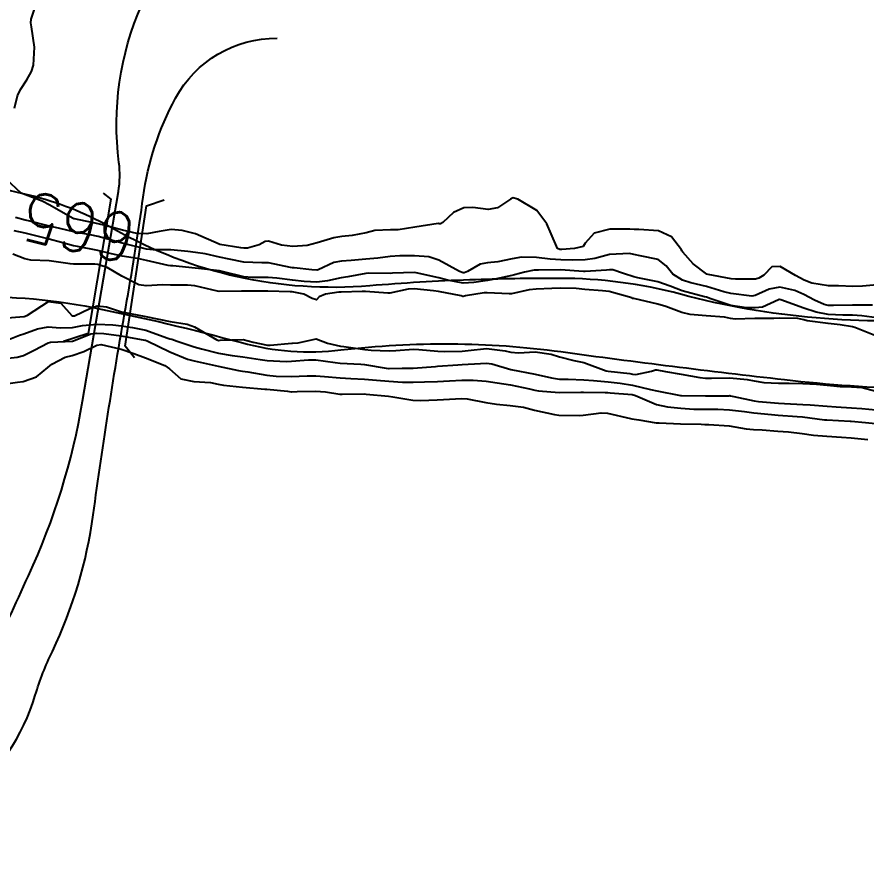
# Model space of a CAD drawing. Header units: metres. Extents: x 298520 to 308411, y 7433745 to 7450750.
# Drawn here: x 300370.5 to 300440.3, y 7446439.4 to 7446509.5 of the extents above; entities that cross this region are included whole.
import ezdxf
from ezdxf.enums import TextEntityAlignment as Align

# ---------------------------------------------------------------- set-up
doc = ezdxf.new("R2010")
doc.units = ezdxf.units.M
doc.header["$LTSCALE"] = 10
for name, color, linetype in [('Cotas', 45, 'Continuous'), ('Curvas de Nivel 1m', 11, 'Continuous'), ('Curvas de Nivel 5m', 15, 'Continuous'), ('Hidrografia', 140, 'Continuous'), ('Pontes e viadutos', 190, 'Continuous'), ('Vias Primárias', 230, 'Continuous')]:
    doc.layers.add(name, color=color, linetype=linetype)
doc.styles.add('Style-STANDARD', font='STANDARD.shx')

msp = doc.modelspace()

# ---------------------------------------------------------------- linework, layer by layer
at = {"layer": 'Curvas de Nivel 1m', "flags": 128}
for points, elevation in [([(300370.323, 7446501.984), (300370.544, 7446503.008), (300370.807, 7446503.517), (300371.326, 7446504.303), (300371.714, 7446504.994), (300371.86, 7446505.514), (300371.949, 7446506.991), (300371.701, 7446508.672), (300371.649, 7446508.996), (300371.69, 7446509.3), (300372.218, 7446510.988)], 666), ([(300441.133, 7446487.475), (300439.934, 7446487.375), (300439.13, 7446487.345), (300437.94, 7446487.393), (300437.131, 7446487.405), (300435.758, 7446487.606), (300435.137, 7446487.856), (300434.431, 7446488.247), (300433.15, 7446488.975), (300432.47, 7446488.946), (300431.817, 7446488.273), (300431.399, 7446488.017), (300431.138, 7446487.952), (300429.502, 7446487.94), (300429.138, 7446487.978), (300427.258, 7446488.329), (300427.143, 7446488.368), (300426.011, 7446489.207), (300425.161, 7446490.163), (300425.091, 7446490.28), (300425.052, 7446490.352), (300424.241, 7446491.431), (300423.178, 7446491.919), (300421.552, 7446492.024), (300421.179, 7446492.038), (300420.826, 7446492.052), (300419.179, 7446492.055), (300417.903, 7446491.716), (300417.167, 7446490.9), (300416.984, 7446490.632), (300416.273, 7446490.459), (300415.254, 7446490.378), (300415.162, 7446490.376), (300415.077, 7446490.386), (300414.881, 7446490.474), (300414.365, 7446491.673), (300414.003, 7446492.488), (300413.199, 7446493.574), (300411.64, 7446494.516), (300411.214, 7446494.62), (300411.018, 7446494.523), (300409.949, 7446493.792), (300409.2, 7446493.668), (300407.929, 7446493.835), (300407.202, 7446493.816), (300406.36, 7446493.413), (300405.486, 7446492.587), (300405.281, 7446492.49), (300405.182, 7446492.499), (300405.094, 7446492.504), (300403.179, 7446492.212), (300401.805, 7446492.005), (300401.176, 7446491.992), (300399.884, 7446491.945), (300399.174, 7446491.758), (300398.031, 7446491.537), (300397.171, 7446491.462), (300396.534, 7446491.332), (300395.165, 7446490.934), (300394.348, 7446490.722), (300393.162, 7446490.631), (300392.218, 7446490.749), (300391.168, 7446491.066), (300390.9, 7446491.03), (300390.4, 7446490.768), (300389.447, 7446490.49), (300389.16, 7446490.486), (300388.9, 7446490.523), (300387.163, 7446490.794), (300387.101, 7446490.811), (300385.175, 7446491.661), (300384.071, 7446491.955), (300383.18, 7446492.012), (300382.182, 7446491.866), (300381.175, 7446491.68), (300380.357, 7446491.706), (300379.179, 7446491.968), (300377.742, 7446492.364), (300377.186, 7446492.501), (300375.242, 7446492.899), (300375.192, 7446492.909), (300375.063, 7446492.951), (300373.203, 7446494.023), (300372.573, 7446494.346), (300371.212, 7446494.867), (300370.864, 7446495.003), (300369.228, 7446496.544)], 666), ([(300441.099, 7446484.775), (300439.868, 7446484.946), (300439.101, 7446484.98), (300438.319, 7446484.98), (300437.101, 7446485.05), (300436.111, 7446485.233), (300435.106, 7446485.576), (300433.222, 7446486.259), (300433.113, 7446486.289), (300433.088, 7446486.286), (300433.038, 7446486.261), (300431.722, 7446485.658), (300431.106, 7446485.582), (300430.408, 7446485.592), (300429.108, 7446485.782), (300427.481, 7446486.326), (300427.115, 7446486.459), (300426.947, 7446486.501), (300425.122, 7446486.977), (300424.132, 7446487.366), (300423.133, 7446487.726), (300421.469, 7446488.066), (300421.139, 7446488.143), (300420.315, 7446488.412), (300419.421, 7446488.701), (300419.146, 7446488.71), (300418.899, 7446488.679), (300417.144, 7446488.583), (300417.01, 7446488.586), (300415.145, 7446488.705), (300413.321, 7446488.674), (300413.145, 7446488.681), (300412.973, 7446488.674), (300412.17, 7446488.51), (300411.349, 7446488.309), (300411.139, 7446488.255), (300409.736, 7446487.939), (300409.132, 7446487.85), (300408.026, 7446487.664), (300407.129, 7446487.63), (300405.842, 7446487.874), (300405.135, 7446488.048), (300403.295, 7446488.464), (300403.141, 7446488.484), (300401.349, 7446488.429), (300401.14, 7446488.423), (300399.371, 7446488.426), (300399.139, 7446488.407), (300397.667, 7446488.152), (300397.133, 7446488.052), (300396.018, 7446487.813), (300395.128, 7446487.713), (300394.099, 7446487.755), (300393.13, 7446487.87), (300391.844, 7446488.042), (300391.133, 7446488.085), (300389.827, 7446488.079), (300389.133, 7446488.15), (300387.369, 7446488.577), (300387.14, 7446488.625), (300385.416, 7446488.827), (300385.143, 7446488.856), (300383.32, 7446489.033), (300383.145, 7446489.043), (300382.935, 7446489.072), (300381.149, 7446489.484), (300380.399, 7446489.639), (300379.152, 7446489.84), (300378.263, 7446490.023), (300377.157, 7446490.304), (300375.479, 7446490.628), (300375.16, 7446490.69), (300374.173, 7446490.96), (300373.167, 7446491.229), (300372.831, 7446491.312), (300371.174, 7446491.727), (300370.272, 7446491.913)], 664), ([(300441.08, 7446483.266), (300439.304, 7446483.973), (300439.091, 7446484.046), (300438.077, 7446484.2), (300437.094, 7446484.303), (300435.386, 7446484.526), (300435.097, 7446484.602), (300434.613, 7446484.73), (300433.098, 7446484.735), (300432.648, 7446484.714), (300431.097, 7446484.72), (300429.468, 7446484.675), (300429.097, 7446484.709), (300428.588, 7446484.825), (300427.099, 7446484.929), (300425.786, 7446485.036), (300425.101, 7446485.218), (300423.782, 7446485.697), (300423.108, 7446485.892), (300421.158, 7446486.354), (300421.112, 7446486.356), (300421.075, 7446486.363), (300420.977, 7446486.402), (300419.12, 7446486.923), (300418.567, 7446486.99), (300417.123, 7446487.096), (300416.405, 7446487.176), (300415.124, 7446487.212), (300414.425, 7446487.179), (300413.122, 7446487.132), (300412.567, 7446487.059), (300411.116, 7446486.742), (300410.91, 7446486.73), (300409.117, 7446486.828), (300408.855, 7446486.814), (300407.34, 7446486.568), (300407.152, 7446486.53), (300407.113, 7446486.535), (300406.973, 7446486.571), (300405.118, 7446486.935), (300404.718, 7446486.997), (300403.121, 7446487.158), (300402.616, 7446487.13), (300401.115, 7446486.805), (300400.962, 7446486.795), (300399.117, 7446486.931), (300398.858, 7446486.932), (300397.116, 7446486.881), (300396.937, 7446486.87), (300395.845, 7446486.703), (300395.327, 7446486.492), (300395.108, 7446486.253), (300394.742, 7446486.348), (300394.065, 7446486.726), (300393.115, 7446486.896), (300392.948, 7446486.91), (300391.116, 7446486.95), (300390.928, 7446486.95), (300389.116, 7446486.957), (300388.938, 7446486.961), (300387.115, 7446486.936), (300386.97, 7446486.957), (300385.121, 7446487.392), (300384.515, 7446487.446), (300383.122, 7446487.467), (300382.494, 7446487.495), (300381.121, 7446487.399), (300380.529, 7446487.478), (300379.132, 7446488.185), (300377.915, 7446488.918), (300377.318, 7446489.101), (300377.145, 7446489.138), (300376.907, 7446489.171), (300375.145, 7446489.178), (300374.893, 7446489.205), (300373.148, 7446489.443), (300371.654, 7446489.498), (300371.149, 7446489.603), (300370.162, 7446490.001)], 663), ([(300369.365, 7446484.742), (300371.092, 7446484.886), (300371.185, 7446484.906), (300371.366, 7446484.997), (300373.104, 7446486.104), (300374.103, 7446485.965), (300375.03, 7446484.951), (300375.074, 7446484.931), (300375.093, 7446484.933), (300375.109, 7446484.934), (300375.243, 7446484.948), (300376.501, 7446485.534), (300377.101, 7446485.747), (300377.853, 7446485.671), (300379.096, 7446485.252), (300381.093, 7446484.88), (300383.089, 7446484.478), (300384.494, 7446484.246), (300385.085, 7446484.032), (300386.927, 7446482.959), (300387.074, 7446482.9), (300387.202, 7446482.936), (300389.075, 7446483.003), (300389.901, 7446482.772), (300391.07, 7446482.541), (300391.296, 7446482.532), (300393.072, 7446482.683), (300393.127, 7446482.684), (300393.609, 7446482.732), (300395.076, 7446483.046), (300396.003, 7446482.701), (300397.069, 7446482.444), (300397.348, 7446482.408), (300399.066, 7446482.18), (300399.603, 7446482.124), (300401.064, 7446482.075), (300401.608, 7446482.092), (300403.066, 7446482.19), (300403.5, 7446482.18), (300405.064, 7446482.023), (300405.643, 7446482.005), (300407.065, 7446482.028), (300407.552, 7446482.079), (300409.069, 7446482.266), (300410.589, 7446482.057), (300411.057, 7446481.94), (300411.681, 7446481.89), (300413.058, 7446481.976), (300414.366, 7446481.79), (300415.054, 7446481.565), (300416.229, 7446481.28), (300417.049, 7446481.094), (300418.889, 7446480.432), (300419.043, 7446480.403), (300420.832, 7446480.195), (300421.04, 7446480.155), (300421.309, 7446480.128), (300422.614, 7446480.384), (300422.917, 7446480.508), (300423.044, 7446480.513), (300423.76, 7446480.373), (300425.041, 7446480.151), (300426.565, 7446479.864), (300427.038, 7446479.826), (300427.534, 7446479.829), (300429.038, 7446479.833), (300430.464, 7446479.715), (300431.036, 7446479.602), (300431.836, 7446479.471), (300433.035, 7446479.42), (300433.889, 7446479.397), (300435.034, 7446479.368), (300436.138, 7446479.327), (300437.033, 7446479.246), (300438.09, 7446479.142), (300439.032, 7446479.108), (300439.899, 7446479.044), (300441.029, 7446478.752)], 663), ([(300369.889, 7446483.012), (300370.731, 7446483.349), (300371.078, 7446483.461), (300372.212, 7446483.858), (300373.083, 7446484.025), (300374.069, 7446483.952), (300375.083, 7446483.989), (300375.885, 7446484.142), (300377.086, 7446484.248), (300378.371, 7446484.196), (300379.085, 7446484.108), (300379.992, 7446483.983), (300381.082, 7446483.764), (300382.805, 7446483.134), (300383.075, 7446483.046), (300383.226, 7446483.009), (300383.656, 7446482.851), (300385.066, 7446482.397), (300385.658, 7446482.23), (300387.059, 7446481.863), (300388.176, 7446481.673), (300389.055, 7446481.575), (300390.469, 7446481.348), (300391.051, 7446481.267), (300392.599, 7446481.195), (300393.05, 7446481.209), (300394.447, 7446481.324), (300395.052, 7446481.316), (300396.635, 7446481.109), (300397.049, 7446481.063), (300398.741, 7446480.98), (300399.047, 7446480.949), (300400.816, 7446480.643), (300401.014, 7446480.612), (300401.043, 7446480.609), (300401.074, 7446480.608), (300402.143, 7446480.629), (300403.015, 7446480.649), (300403.043, 7446480.652), (300404.857, 7446480.782), (300405.046, 7446480.793), (300406.697, 7446480.925), (300407.049, 7446480.944), (300408.573, 7446481.031), (300409.051, 7446481.058), (300409.497, 7446480.992), (300411.043, 7446480.52), (300413.039, 7446480.15), (300414.388, 7446479.832), (300415.036, 7446479.745), (300415.769, 7446479.729), (300417.035, 7446479.688), (300417.837, 7446479.64), (300419.034, 7446479.519), (300420.032, 7446479.414), (300421.031, 7446479.25), (300422.521, 7446478.892), (300423.027, 7446478.79), (300424.978, 7446478.406), (300425.023, 7446478.395), (300425.058, 7446478.394), (300427.023, 7446478.379), (300428.953, 7446478.381), (300429.024, 7446478.382), (300429.087, 7446478.372), (300429.355, 7446478.305), (300431.018, 7446477.965), (300431.379, 7446477.915), (300433.016, 7446477.772), (300433.53, 7446477.74), (300435.014, 7446477.663), (300435.629, 7446477.616), (300437.012, 7446477.511), (300437.747, 7446477.468), (300439.011, 7446477.395), (300439.866, 7446477.326), (300441.009, 7446477.219)], 664), ([(300369.025, 7446479.258), (300370.553, 7446479.48), (300371.028, 7446479.556), (300372.105, 7446479.917), (300373.04, 7446480.697), (300373.365, 7446480.975), (300374.476, 7446481.534), (300375.054, 7446481.686), (300376.001, 7446481.999), (300377.067, 7446482.526), (300377.417, 7446482.575), (300379.062, 7446482.189), (300380.106, 7446481.84), (300381.052, 7446481.485), (300382.648, 7446480.864), (300383.04, 7446480.579), (300383.964, 7446479.777), (300385.03, 7446479.551), (300386.395, 7446479.45), (300387.028, 7446479.331), (300387.472, 7446479.248), (300389.026, 7446479.07), (300390.865, 7446478.922), (300391.024, 7446478.906), (300392.724, 7446478.743), (300393.022, 7446478.706), (300393.06, 7446478.702), (300393.509, 7446478.733), (300395.023, 7446478.75), (300395.854, 7446478.702), (300397.02, 7446478.51), (300397.216, 7446478.492), (300399.021, 7446478.519), (300399.178, 7446478.511), (300401.018, 7446478.333), (300401.37, 7446478.284), (300403.014, 7446478.024), (300403.633, 7446477.991), (300405.015, 7446478.041), (300405.524, 7446478.076), (300407.017, 7446478.145), (300407.471, 7446478.11), (300409.012, 7446477.818), (300409.868, 7446477.679), (300411.009, 7446477.579), (300412.085, 7446477.431), (300413.003, 7446477.203), (300414.646, 7446476.827), (300414.998, 7446476.787), (300416.702, 7446476.748), (300416.998, 7446476.77), (300418.476, 7446476.96), (300419, 7446476.935), (300420.887, 7446476.51), (300420.994, 7446476.486), (300421.551, 7446476.394), (300422.991, 7446476.158), (300423.231, 7446476.138), (300424.99, 7446476.081), (300426.688, 7446476.033), (300426.99, 7446476.026), (300427.298, 7446476.019), (300428.989, 7446475.903), (300430.369, 7446475.671), (300430.986, 7446475.605), (300431.692, 7446475.567), (300432.985, 7446475.464), (300433.834, 7446475.402), (300434.983, 7446475.27), (300435.904, 7446475.148), (300436.981, 7446475.057), (300438.211, 7446474.967), (300438.98, 7446474.906), (300440.366, 7446474.789)], 666)]:
    msp.add_lwpolyline(points, dxfattribs=dict(at, elevation=elevation))
at = {"layer": 'Curvas de Nivel 5m', "elevation": 665, "flags": 128}
for points in [[(300440.752, 7446485.808), (300439.109, 7446485.801), (300437.538, 7446485.777), (300437.109, 7446485.792), (300436.764, 7446485.87), (300435.974, 7446486.227), (300435.119, 7446486.676), (300434.36, 7446487.012), (300433.128, 7446487.297), (300432.268, 7446487.127), (300431.118, 7446486.596), (300430.845, 7446486.556), (300429.12, 7446486.763), (300428.533, 7446486.905), (300427.128, 7446487.339), (300425.834, 7446487.648), (300425.135, 7446487.861), (300424.365, 7446488.368), (300423.811, 7446489.031), (300423.155, 7446489.558), (300421.678, 7446489.874), (300421.159, 7446489.973), (300420.796, 7446490.042), (300419.158, 7446489.983), (300417.94, 7446489.657), (300417.154, 7446489.524), (300416.096, 7446489.518), (300415.154, 7446489.54), (300414.271, 7446489.6), (300413.155, 7446489.734), (300411.924, 7446489.743), (300411.154, 7446489.609), (300409.975, 7446489.362), (300409.15, 7446489.28), (300408.538, 7446489.167), (300407.49, 7446488.567), (300407.235, 7446488.476), (300407.141, 7446488.473), (300406.847, 7446488.573), (300405.152, 7446489.497), (300404.329, 7446489.777), (300403.155, 7446489.871), (300401.929, 7446489.858), (300401.154, 7446489.798), (300400.124, 7446489.679), (300399.152, 7446489.587), (300397.94, 7446489.467), (300397.15, 7446489.419), (300396.532, 7446489.313), (300395.238, 7446488.709), (300395.168, 7446488.684), (300395.142, 7446488.681), (300394.719, 7446488.716), (300393.281, 7446488.875), (300393.144, 7446488.884), (300392.978, 7446488.908), (300391.148, 7446489.282), (300390.616, 7446489.298), (300389.149, 7446489.353), (300387.938, 7446489.586), (300387.152, 7446489.766), (300385.961, 7446490.016), (300385.156, 7446490.137), (300384.539, 7446490.222), (300383.158, 7446490.365), (300381.685, 7446490.347), (300381.158, 7446490.412), (300379.163, 7446490.9), (300377.171, 7446491.449), (300376.516, 7446491.593), (300375.176, 7446491.845), (300374.044, 7446492.097), (300373.183, 7446492.31), (300371.451, 7446492.734), (300371.19, 7446492.795), (300370.391, 7446493.008)], [(300369.048, 7446481.385), (300370.526, 7446481.53), (300371.053, 7446481.691), (300371.928, 7446482.123), (300373.069, 7446482.721), (300373.273, 7446482.774), (300375.071, 7446482.854), (300375.149, 7446482.872), (300375.295, 7446482.948), (300376.567, 7446483.446), (300377.079, 7446483.52), (300377.645, 7446483.488), (300379.077, 7446483.299), (300381.007, 7446482.947), (300381.073, 7446482.93), (300381.196, 7446482.879), (300383.06, 7446481.971), (300384.503, 7446481.386), (300385.049, 7446481.232), (300387.043, 7446480.81), (300388.7, 7446480.445), (300389.039, 7446480.394), (300389.476, 7446480.338), (300391.036, 7446480.076), (300391.794, 7446479.994), (300393.035, 7446479.96), (300394.323, 7446480.008), (300395.036, 7446480.015), (300395.772, 7446479.966), (300397.034, 7446479.841), (300397.915, 7446479.8), (300399.034, 7446479.741), (300400.024, 7446479.647), (300401.032, 7446479.561), (300402.162, 7446479.499), (300403.032, 7446479.495), (300403.956, 7446479.53), (300405.033, 7446479.554), (300406.012, 7446479.601), (300407.034, 7446479.643), (300407.951, 7446479.643), (300409.033, 7446479.565), (300409.935, 7446479.44), (300411.03, 7446479.258), (300412.593, 7446478.939), (300413.026, 7446478.841), (300413.315, 7446478.785), (300415.025, 7446478.633), (300416.814, 7446478.663), (300417.025, 7446478.67), (300418.81, 7446478.648), (300419.025, 7446478.633), (300419.212, 7446478.615), (300421.024, 7446478.47), (300421.293, 7446478.397), (300423.012, 7446477.658), (300423.927, 7446477.453), (300425.008, 7446477.344), (300426.067, 7446477.284), (300427.007, 7446477.273), (300428.056, 7446477.27), (300429.007, 7446477.231), (300430.225, 7446477.071), (300431.003, 7446476.962), (300432.44, 7446476.827), (300433.001, 7446476.789), (300434.564, 7446476.68), (300434.999, 7446476.639), (300436.8, 7446476.409), (300436.996, 7446476.389), (300438.9, 7446476.285), (300438.994, 7446476.276), (300440.171, 7446476.178), (300440.992, 7446476.108)]]:
    msp.add_lwpolyline(points, dxfattribs=at)
at = {"layer": 'Hidrografia'}
for points in [[(300511.877, 7446477.302, -0.052141), (300494.928, 7446479.743, 0.104675), (300483.176, 7446480.198, -0.076193), (300474.258, 7446480.039), (300463.588, 7446481.48), (300462.556, 7446482.179, 0.101604), (300459.271, 7446482.921, -0.083539), (300454.359, 7446483.849, 0.110757), (300447.408, 7446484.776, -0.087266), (300424.979, 7446486.713, 0.06511), (300415.047, 7446488.013, 0.008748), (300407.695, 7446487.886, 0.012079), (300399.475, 7446487.4, -0.151887), (300378.47, 7446492.06, 0.065212), (300371.982, 7446494.723, 0.069452), (300360.484, 7446496.117, 0.195459)], [(300354.469, 7446484.433, -0.126253), (300376.78, 7446485.617, -0.017305), (300388.932, 7446482.737, 0.097107), (300397.112, 7446482.132, -0.063843), (300415.167, 7446481.994, 0.005441), (300433.517, 7446479.701, 0.021522), (300444.327, 7446478.939, -0.076722), (300450.629, 7446477.789, 0.08143), (300472.319, 7446474.041, -0.048104), (300476.503, 7446473.601, 0.075473), (300498.248, 7446472.508, -0.052117), (300514.772, 7446472.446, 0.010859), (300534.629, 7446470.732, 0.00195), (300542.876, 7446470.232, -0.072156), (300551.94, 7446468.388, 0.015296), (300568.69, 7446462.946, -0.130435), (300575.421, 7446458.884, 0.010272), (300582.347, 7446452.008, -0.018867), (300593.393, 7446440.656, -0.099502), (300596.213, 7446435.905, 0.154586)]]:
    msp.add_lwpolyline(points, format="xyb", dxfattribs=at)
at = {"layer": 'Pontes e viadutos'}
for points in [[(300377.6, 7446495.008), (300378.232, 7446494.512), (300376.36, 7446483.473), (300374.324, 7446482.841)], [(300380.16, 7446481.485), (300379.391, 7446482.434), (300381.156, 7446493.956), (300382.603, 7446494.454)]]:
    msp.add_lwpolyline(points, dxfattribs=at)
at = {"layer": 'Vias Primárias', "elevation": 666.051}
msp.add_lwpolyline([(300265.912, 7446508.28), (300276.433, 7446499.999), (300292.648, 7446486.367), (300329.749, 7446455.631, 0.039958), (300348.839, 7446442.233, 0.299545), (300358.505, 7446442.717, 0.117067), (300365.237, 7446450.618, 0.013687), (300371.84, 7446464.455, 0.066933), (300376.051, 7446478.874), (300378.839, 7446495.156, 0.07491), (300378.887, 7446497.53, -0.137422), (300380.759, 7446510.479, -0.166717), (300392.752, 7446523.425, 0.59777)], format="xyb", dxfattribs=at)
at = {"layer": 'Vias Primárias'}
msp.add_lwpolyline([(300366.313, 7446445.193, 0.145451), (300372.016, 7446453.787, -0.037175), (300373.417, 7446457.384, 0.077663), (300376.771, 7446468.593, -0.010106), (300379.536, 7446486.188, 0.009831), (300380.877, 7446494.691, -0.089696), (300383.527, 7446502.805, -0.278212), (300391.876, 7446507.736)], format="xyb", dxfattribs=at)

# ---------------------------------------------------------------- texts
at = {"layer": 'Cotas', "style": 'Style-STANDARD'}
msp.add_text('665', height=4, rotation=166.50445, dxfattribs=at).set_placement((300375.589, 7446492.203, 665), align=Align.MIDDLE_CENTER)

doc.saveas('drawing.dxf')
